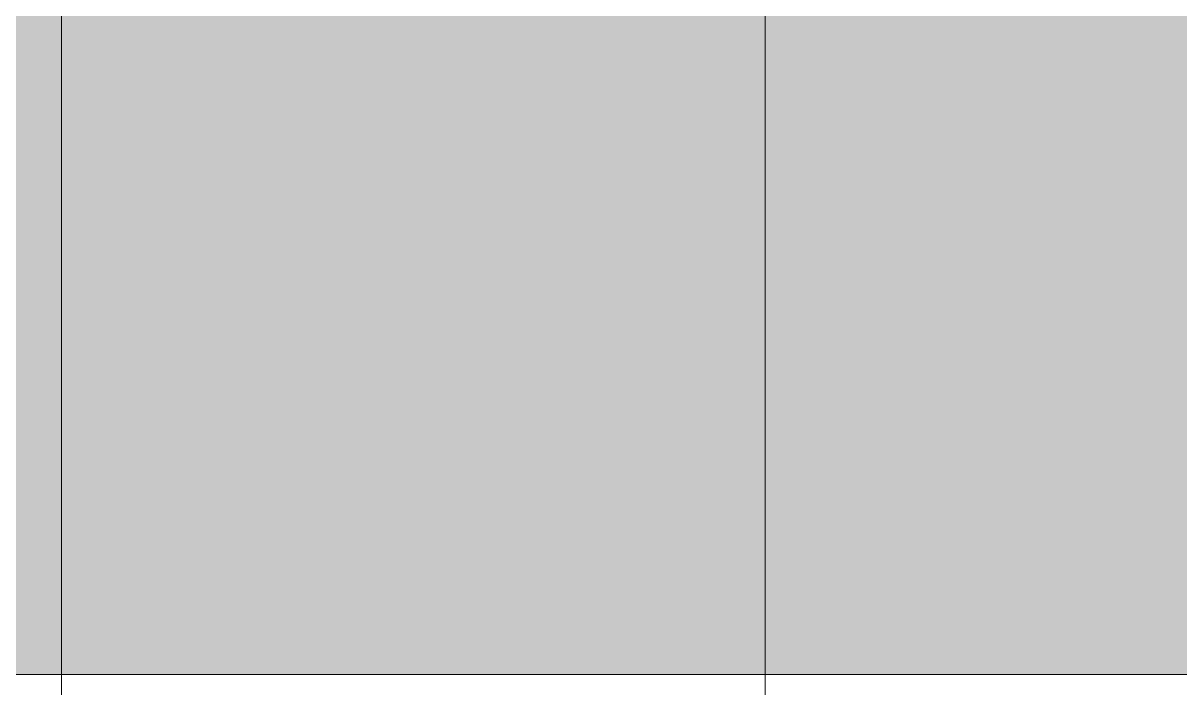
# Model space of a CAD drawing. Header units: millimetres. Extents: x -1178 to 415037, y -3506 to 42334.
# Drawn here: x 98716.58 to 98721.91, y 11409.94 to 11413 of the extents above; entities that cross this region are included whole.
import ezdxf

# ---------------------------------------------------------------- set-up
doc = ezdxf.new("R2010")
doc.units = ezdxf.units.MM
doc.layers.add('A-DETL-GENF', color=7, linetype='Continuous', lineweight=9)
doc.layers.add('A-FLOR', color=7, linetype='Continuous', lineweight=9)
doc.layers.add('A-DOOR-1', color=7, linetype='Continuous', lineweight=5, true_color=0xc0c0c0)
doc.layers.add('A-DOOR-4', color=7, linetype='Continuous', lineweight=5, true_color=0xd7dbdf)
doc.layers.add('A-FLOR-PATT-1', color=7, linetype='Continuous', lineweight=9, true_color=0xeef6ff, transparency=0.5)

# ---------------------------------------------------------------- blocks, each defined once
blk = doc.blocks.new('Дверь_Витражная_остекление_ - ВВ-7 остекление-32349468-Объем проектирования 1 этажа')
at = {"layer": 'A-DETL-GENF'}
for p, q in [((-860, -177.1758), (-860, -20)), ((-860, -20), (-860, -177.1758)), ((-860, -880), (-860, -177.1758)), ((-860, -177.1758), (-860, -880))]:
    blk.add_line(p, q, dxfattribs=at)
at = {"layer": 'A-DOOR-1'}
blk.add_line((-860, -177.1758), (-860, -20), dxfattribs=at)
at = {"layer": 'A-DOOR-4'}
blk.add_line((-860, -880), (-860, -177.1758), dxfattribs=at)

msp = doc.modelspace()

# ---------------------------------------------------------------- hatches: boundary and pattern name
at = {"layer": 'A-FLOR-PATT-1'}
h = msp.add_hatch(color=256, dxfattribs=at)
h.paths.add_polyline_path([(98716.755, 11410), (98716.755, 11455), (98559.5793, 11455), (98559.5793, 11410), (98704.2407, 11410)])
h.paths.add_polyline_path([(82714, 11590), (83457, 11590), (83457, 11635), (82714, 11635), (82714, 11600)])
h.paths.add_polyline_path([(82773.5, 13015), (83427, 13015), (83427, 13060), (82714, 13060), (82714, 13015)])
h.paths.add_polyline_path([(98559.5793, 13135), (98720, 13135), (98720, 13180), (98679.5793, 13180), (98679.5793, 13170), (98579.5793, 13170), (98579.5793, 13180), (98559.5793, 13180), (98559.5793, 13170)])
for points in [[(98720, 11410), (98720, 11455), (98716.755, 11455), (98716.755, 11410)], [(99419.5793, 11410), (99419.5793, 11455), (98720, 11455), (98720, 11410), (98732.27, 11410)]]:
    msp.add_hatch(color=256, dxfattribs=at).paths.add_polyline_path(points)

# ---------------------------------------------------------------- linework, layer by layer
at = {"layer": 'A-FLOR'}
for p, q in [((98720, 12313.2018), (98720, 11340)), ((98716.755, 11408.358), (98716.755, 11498.358))]:
    msp.add_line(p, q, dxfattribs=at)

# ---------------------------------------------------------------- block references
at = {"layer": 'A-DOOR-1', "rotation": 89.99999999999993}
msp.add_blockref('Дверь_Витражная_остекление_ - ВВ-7 остекление-32349468-Объем проектирования 1 этажа', (98539.5793, 12270), dxfattribs=at)

doc.saveas('drawing.dxf')
